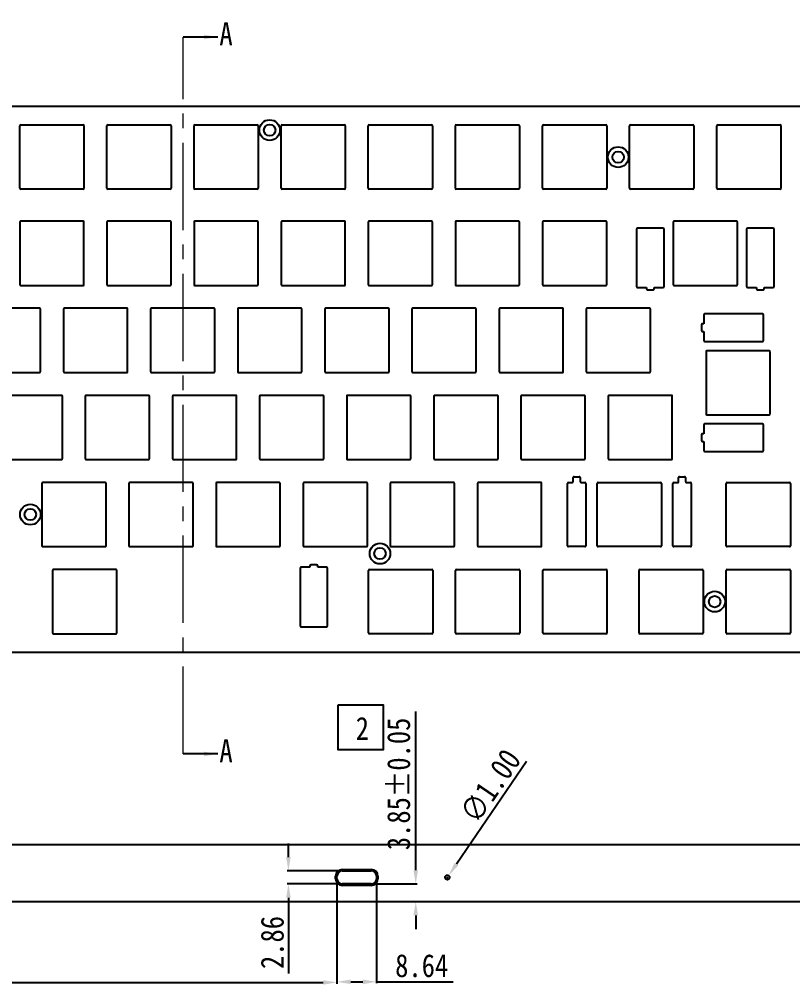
# Model space of a CAD drawing. Header units: millimetres. Extents: x 217 to 1040, y -1841 to -1207.
# Drawn here: x 533.3 to 701.9, y -1554.7 to -1344.1 of the extents above; entities that cross this region are included whole.
import ezdxf

# ---------------------------------------------------------------- set-up
doc = ezdxf.new("R2010")
doc.units = ezdxf.units.MM
doc.header["$PDMODE"] = 3
doc.header["$PDSIZE"] = 8
doc.linetypes.add('CENTER2', pattern=[28.575, 19.05, -3.175, 3.175, -3.175])
doc.layers.get('0').update_dxf_attribs({"linetype": 'CONTINUOUS'})
doc.layers.get('Defpoints').update_dxf_attribs({"linetype": 'CONTINUOUS'})
doc.layers.add('中心线', color=1, linetype='CENTER2', lineweight=20)
doc.layers.add('标注尺寸', color=2, linetype='CONTINUOUS')
doc.styles.get("Standard").update_dxf_attribs({"font": '', "width": 0.85, "height": 5})
doc.styles.get('Standard').set_extended_font_data('SimSun')
doc.dimstyles.get("Standard").update_dxf_attribs({"dimtxt": 5, "dimasz": 3, "dimexe": 0.3, "dimexo": 0.3, "dimgap": 1, "dimtad": 1, "dimzin": 1, "dimdsep": 46, "dimtxsty": 'Standard', "dimcen": 0.09, "dimclrd": 3, "dimclre": 3, "dimclrt": 3, "dimadec": 0, "dimazin": 2, "dimtp": 0.01, "dimtm": 0.01, "dimtfac": 1, "dimtofl": 0, "dimtmove": 0, "dimatfit": 3, "dimfxl": 0, "dimtolj": 1, "dimarcsym": 0})

# ---------------------------------------------------------------- blocks, each defined once
blk = doc.blocks.new('*D47')
at = {"layer": 'Defpoints', "color": 0}
for p in [(626.89, -1530.93), (626.33, -1531.75)]:
    blk.add_point(p, dxfattribs=at)
at = {"layer": '标注尺寸', "color": 3, "lineweight": -2}
for p, q in [((643.88, -1506.06), (628.58, -1528.45)), ((626.52, -1531.34), (626.7, -1531.34)), ((626.61, -1531.43), (626.61, -1531.25))]:
    blk.add_line(p, q, dxfattribs=at)
at = {"layer": '标注尺寸', "color": 3}
blk.add_solid([(628.17, -1528.17), (629, -1528.73), (626.89, -1530.93)], dxfattribs=at)
at = {"layer": '标注尺寸', "color": 3, "insert": (636, -1511.39), "char_height": 5, "attachment_point": 5, "rotation": 55.6637}
blk.add_mtext('\\A1;∅1.00', dxfattribs=at)
blk = doc.blocks.new('*D52')
at = {"layer": 'Defpoints', "color": 0}
for p in [(802.46, -1337.09), (415.25, -1367.57), (802.46, -1367.57)]:
    blk.add_point(p, dxfattribs=at)
at = {"layer": '标注尺寸', "color": 3, "lineweight": -2}
for p, q in [((415.25, -1367.27), (415.25, -1336.79)), ((418.25, -1337.09), (799.46, -1337.09)), ((802.46, -1367.27), (802.46, -1336.79))]:
    blk.add_line(p, q, dxfattribs=at)
at = {"layer": '标注尺寸', "color": 3}
for points in [[(418.25, -1336.59), (418.25, -1337.59), (415.25, -1337.09)], [(799.46, -1336.59), (799.46, -1337.59), (802.46, -1337.09)]]:
    blk.add_solid(points, dxfattribs=at)
at = {"layer": '标注尺寸', "color": 3, "insert": (609.46, -1332.08), "char_height": 5, "attachment_point": 5}
blk.add_mtext('\\A1;387.21{\\H0.7x;\\S+0.05^ -0.1;}', dxfattribs=at)
blk = doc.blocks.new('*D76')
at = {"layer": 'Defpoints', "color": 0}
for p in [(602.53, -1531.34), (611.17, -1531.34), (611.17, -1554.12)]:
    blk.add_point(p, dxfattribs=at)
at = {"layer": '标注尺寸', "color": 3, "lineweight": -2}
for p, q in [((602.53, -1531.64), (602.53, -1554.42)), ((611.17, -1531.64), (611.17, -1554.42)), ((605.53, -1554.12), (608.17, -1554.12)), ((611.17, -1554.12), (627.85, -1554.12))]:
    blk.add_line(p, q, dxfattribs=at)
at = {"layer": '标注尺寸', "color": 3}
for points in [[(605.53, -1553.62), (605.53, -1554.62), (602.53, -1554.12)], [(608.17, -1553.62), (608.17, -1554.62), (611.17, -1554.12)]]:
    blk.add_solid(points, dxfattribs=at)
at = {"layer": '标注尺寸', "color": 3, "insert": (621.01, -1550.62), "char_height": 5, "attachment_point": 5}
blk.add_mtext('\\A1;8.64', dxfattribs=at)
blk = doc.blocks.new('*D77')
at = {"layer": 'Defpoints', "color": 0}
for p in [(610.02, -1532.77), (606.85, -1536.62), (619.71, -1536.62)]:
    blk.add_point(p, dxfattribs=at)
at = {"layer": '标注尺寸', "color": 3, "lineweight": -2}
for p, q in [((619.71, -1529.77), (619.71, -1495.12)), ((610.32, -1532.77), (620.01, -1532.77)), ((607.15, -1536.62), (620.01, -1536.62)), ((619.71, -1539.62), (619.71, -1542.62))]:
    blk.add_line(p, q, dxfattribs=at)
at = {"layer": '标注尺寸', "color": 3}
for points in [[(619.21, -1529.77), (620.21, -1529.77), (619.71, -1532.77)], [(619.21, -1539.62), (620.21, -1539.62), (619.71, -1536.62)]]:
    blk.add_solid(points, dxfattribs=at)
at = {"layer": '标注尺寸', "color": 3, "insert": (616.01, -1510.94), "char_height": 5, "attachment_point": 5, "rotation": 90}
blk.add_mtext('\\A1;3.85%%P0.05', dxfattribs=at)
blk = doc.blocks.new('*D78')
at = {"layer": 'Defpoints', "color": 0}
for p in [(603.68, -1529.91), (591.95, -1532.77), (603.68, -1532.77)]:
    blk.add_point(p, dxfattribs=at)
at = {"layer": '标注尺寸', "color": 3, "lineweight": -2}
for p, q in [((591.95, -1526.91), (591.95, -1523.91)), ((603.38, -1529.91), (591.65, -1529.91)), ((603.38, -1532.77), (591.65, -1532.77)), ((591.95, -1535.77), (591.95, -1552.31))]:
    blk.add_line(p, q, dxfattribs=at)
at = {"layer": '标注尺寸', "color": 3}
for points in [[(591.45, -1526.91), (592.45, -1526.91), (591.95, -1529.91)], [(591.45, -1535.77), (592.45, -1535.77), (591.95, -1532.77)]]:
    blk.add_solid(points, dxfattribs=at)
at = {"layer": '标注尺寸', "color": 3, "insert": (588.45, -1545.54), "char_height": 5, "attachment_point": 5, "rotation": 90}
blk.add_mtext('\\A1;2.86', dxfattribs=at)
blk = doc.blocks.new('*D79')
at = {"layer": 'Defpoints', "color": 0}
for p in [(438.11, -1531.12), (602.53, -1531.62), (602.53, -1554.25)]:
    blk.add_point(p, dxfattribs=at)
at = {"layer": '标注尺寸', "color": 3, "lineweight": -2}
for p, q in [((438.11, -1531.42), (438.11, -1554.55)), ((602.53, -1531.92), (602.53, -1554.55)), ((441.11, -1554.25), (599.53, -1554.25))]:
    blk.add_line(p, q, dxfattribs=at)
at = {"layer": '标注尺寸', "color": 3}
for points in [[(441.11, -1553.75), (441.11, -1554.75), (438.11, -1554.25)], [(599.53, -1553.75), (599.53, -1554.75), (602.53, -1554.25)]]:
    blk.add_solid(points, dxfattribs=at)
at = {"layer": '标注尺寸', "color": 3, "insert": (520.32, -1550.75), "char_height": 5, "attachment_point": 5}
blk.add_mtext('\\A1;164.42', dxfattribs=at)

msp = doc.modelspace()

# ---------------------------------------------------------------- linework, layer by layer
at = {"color": 7, "linetype": 'Continuous'}
for p, q in [((419.753, -1363.073), (797.964, -1363.073)), ((533.358, -1380.973), (533.358, -1367.373)), ((533.558, -1367.173), (547.158, -1367.173)), ((547.358, -1367.373), (547.358, -1380.973)), ((552.358, -1380.973), (552.358, -1367.373)), ((552.558, -1367.173), (566.158, -1367.173)), ((566.358, -1367.373), (566.358, -1380.973)), ((571.358, -1380.973), (571.358, -1367.373)), ((571.558, -1367.173), (585.158, -1367.173)), ((585.358, -1367.373), (585.358, -1380.973)), ((590.358, -1380.973), (590.358, -1367.373)), ((590.558, -1367.173), (604.158, -1367.173)), ((604.358, -1367.373), (604.358, -1380.973)), ((609.358, -1380.973), (609.358, -1367.373)), ((609.558, -1367.173), (623.158, -1367.173)), ((623.358, -1367.373), (623.358, -1380.973)), ((628.358, -1380.973), (628.358, -1367.373)), ((628.558, -1367.173), (642.158, -1367.173)), ((642.358, -1367.373), (642.358, -1380.973)), ((647.358, -1380.973), (647.358, -1367.373)), ((647.558, -1367.173), (661.158, -1367.173)), ((661.358, -1367.373), (661.358, -1380.973)), ((666.358, -1380.973), (666.358, -1367.373)), ((666.558, -1367.173), (680.158, -1367.173)), ((680.358, -1367.373), (680.358, -1380.973)), ((685.358, -1380.973), (685.358, -1367.373)), ((685.558, -1367.173), (699.158, -1367.173)), ((699.358, -1367.373), (699.358, -1380.973)), ((547.158, -1381.173), (533.558, -1381.173)), ((566.158, -1381.173), (552.558, -1381.173)), ((585.158, -1381.173), (571.558, -1381.173)), ((604.158, -1381.173), (590.558, -1381.173)), ((623.158, -1381.173), (609.558, -1381.173)), ((642.158, -1381.173), (628.558, -1381.173)), ((661.158, -1381.173), (647.558, -1381.173)), ((680.158, -1381.173), (666.558, -1381.173)), ((699.158, -1381.173), (685.558, -1381.173)), ((533.358, -1388.373), (533.358, -1401.973)), ((547.158, -1388.173), (533.558, -1388.173)), ((547.358, -1401.973), (547.358, -1388.373)), ((552.358, -1388.373), (552.358, -1401.973)), ((566.158, -1388.173), (552.558, -1388.173)), ((566.358, -1401.973), (566.358, -1388.373)), ((571.358, -1388.373), (571.358, -1401.973)), ((585.158, -1388.173), (571.558, -1388.173)), ((585.358, -1401.973), (585.358, -1388.373)), ((590.358, -1388.373), (590.358, -1401.973)), ((604.158, -1388.173), (590.558, -1388.173)), ((604.358, -1401.973), (604.358, -1388.373)), ((609.358, -1388.373), (609.358, -1401.973)), ((623.158, -1388.173), (609.558, -1388.173)), ((623.358, -1401.973), (623.358, -1388.373)), ((628.358, -1388.373), (628.358, -1401.973)), ((642.158, -1388.173), (628.558, -1388.173)), ((642.358, -1401.973), (642.358, -1388.373)), ((647.358, -1388.373), (647.358, -1401.973)), ((661.158, -1388.173), (647.558, -1388.173)), ((661.358, -1401.973), (661.358, -1388.373)), ((667.858, -1389.923), (667.858, -1402.423)), ((673.608, -1389.673), (668.108, -1389.673)), ((673.858, -1402.423), (673.858, -1389.923)), ((675.858, -1388.373), (675.858, -1401.973)), ((689.658, -1388.173), (676.058, -1388.173)), ((689.858, -1401.973), (689.858, -1388.373)), ((691.858, -1389.923), (691.858, -1402.423)), ((697.608, -1389.673), (692.108, -1389.673)), ((697.858, -1402.423), (697.858, -1389.923)), ((533.558, -1402.173), (547.158, -1402.173)), ((552.558, -1402.173), (566.158, -1402.173)), ((571.558, -1402.173), (585.158, -1402.173)), ((590.558, -1402.173), (604.158, -1402.173)), ((609.558, -1402.173), (623.158, -1402.173)), ((628.558, -1402.173), (642.158, -1402.173)), ((647.558, -1402.173), (661.158, -1402.173)), ((676.058, -1402.173), (689.658, -1402.173)), ((668.108, -1402.673), (670.008, -1402.673)), ((670.008, -1402.673), (670.008, -1402.923)), ((670.258, -1403.173), (671.458, -1403.173)), ((671.708, -1402.673), (673.608, -1402.673)), ((671.708, -1402.923), (671.708, -1402.673)), ((692.108, -1402.673), (694.008, -1402.673)), ((694.008, -1402.673), (694.008, -1402.923)), ((694.258, -1403.173), (695.458, -1403.173)), ((695.708, -1402.673), (697.608, -1402.673)), ((695.708, -1402.923), (695.708, -1402.673)), ((537.688, -1407.173), (524.088, -1407.173)), ((537.888, -1420.973), (537.888, -1407.373)), ((542.888, -1407.373), (542.888, -1420.973)), ((556.688, -1407.173), (543.088, -1407.173)), ((556.888, -1420.973), (556.888, -1407.373)), ((561.888, -1407.373), (561.888, -1420.973)), ((575.688, -1407.173), (562.088, -1407.173)), ((575.888, -1420.973), (575.888, -1407.373)), ((580.888, -1407.373), (580.888, -1420.973)), ((594.688, -1407.173), (581.088, -1407.173)), ((594.888, -1420.973), (594.888, -1407.373)), ((599.888, -1407.373), (599.888, -1420.973)), ((613.688, -1407.173), (600.088, -1407.173)), ((613.888, -1420.973), (613.888, -1407.373)), ((618.888, -1407.373), (618.888, -1420.973)), ((632.688, -1407.173), (619.088, -1407.173)), ((632.888, -1420.973), (632.888, -1407.373)), ((637.888, -1407.373), (637.888, -1420.973)), ((651.688, -1407.173), (638.088, -1407.173)), ((651.888, -1420.973), (651.888, -1407.373)), ((656.888, -1407.373), (656.888, -1420.973)), ((670.688, -1407.173), (657.088, -1407.173)), ((670.888, -1420.973), (670.888, -1407.373)), ((682.521, -1408.593), (682.521, -1410.543)), ((695.321, -1408.393), (682.721, -1408.393)), ((695.521, -1414.193), (695.521, -1408.593)), ((682.021, -1410.743), (682.021, -1412.043)), ((682.521, -1410.543), (682.221, -1410.543)), ((682.221, -1412.243), (682.521, -1412.243)), ((682.521, -1412.243), (682.521, -1414.193)), ((682.721, -1414.393), (695.321, -1414.393)), ((683.018, -1416.643), (683.018, -1430.243)), ((696.818, -1416.443), (683.218, -1416.443)), ((697.018, -1430.243), (697.018, -1416.643)), ((524.088, -1421.173), (537.688, -1421.173)), ((543.088, -1421.173), (556.688, -1421.173)), ((562.088, -1421.173), (575.688, -1421.173)), ((581.088, -1421.173), (594.688, -1421.173)), ((600.088, -1421.173), (613.688, -1421.173)), ((619.088, -1421.173), (632.688, -1421.173)), ((638.088, -1421.173), (651.688, -1421.173)), ((657.088, -1421.173), (670.688, -1421.173)), ((542.458, -1426.173), (528.858, -1426.173)), ((542.658, -1439.973), (542.658, -1426.373)), ((547.658, -1426.373), (547.658, -1439.973)), ((561.458, -1426.173), (547.858, -1426.173)), ((561.658, -1439.973), (561.658, -1426.373)), ((566.658, -1426.373), (566.658, -1439.973)), ((580.458, -1426.173), (566.858, -1426.173)), ((580.658, -1439.973), (580.658, -1426.373)), ((585.658, -1426.373), (585.658, -1439.973)), ((599.458, -1426.173), (585.858, -1426.173)), ((599.658, -1439.973), (599.658, -1426.373)), ((604.658, -1426.373), (604.658, -1439.973)), ((618.458, -1426.173), (604.858, -1426.173)), ((618.658, -1439.973), (618.658, -1426.373)), ((623.658, -1426.373), (623.658, -1439.973)), ((637.458, -1426.173), (623.858, -1426.173)), ((637.658, -1439.973), (637.658, -1426.373)), ((642.658, -1426.373), (642.658, -1439.973)), ((656.458, -1426.173), (642.858, -1426.173)), ((656.658, -1439.973), (656.658, -1426.373)), ((661.658, -1426.373), (661.658, -1439.973)), ((675.458, -1426.173), (661.858, -1426.173)), ((675.658, -1439.973), (675.658, -1426.373)), ((683.218, -1430.443), (696.818, -1430.443)), ((682.521, -1432.593), (682.521, -1434.543)), ((695.321, -1432.393), (682.721, -1432.393)), ((695.521, -1438.193), (695.521, -1432.593)), ((682.021, -1434.743), (682.021, -1436.043)), ((682.521, -1434.543), (682.221, -1434.543)), ((682.221, -1436.243), (682.521, -1436.243)), ((682.521, -1436.243), (682.521, -1438.193)), ((682.721, -1438.393), (695.321, -1438.393)), ((528.858, -1440.173), (542.458, -1440.173)), ((547.858, -1440.173), (561.458, -1440.173)), ((566.858, -1440.173), (580.458, -1440.173)), ((585.858, -1440.173), (599.458, -1440.173)), ((604.858, -1440.173), (618.458, -1440.173)), ((623.858, -1440.173), (637.458, -1440.173)), ((642.858, -1440.173), (656.458, -1440.173)), ((661.858, -1440.173), (675.458, -1440.173)), ((538.168, -1445.373), (538.168, -1458.973)), ((551.968, -1445.173), (538.368, -1445.173)), ((552.168, -1458.973), (552.168, -1445.373)), ((557.168, -1445.373), (557.168, -1458.973)), ((570.968, -1445.173), (557.368, -1445.173)), ((571.168, -1458.973), (571.168, -1445.373)), ((576.168, -1445.373), (576.168, -1458.973)), ((589.968, -1445.173), (576.368, -1445.173)), ((590.168, -1458.973), (590.168, -1445.373)), ((595.168, -1445.373), (595.168, -1458.973)), ((608.968, -1445.173), (595.368, -1445.173)), ((609.168, -1458.973), (609.168, -1445.373)), ((614.168, -1445.373), (614.168, -1458.973)), ((627.968, -1445.173), (614.368, -1445.173)), ((628.168, -1458.973), (628.168, -1445.373)), ((633.168, -1445.373), (633.168, -1458.973)), ((646.968, -1445.173), (633.368, -1445.173)), ((647.168, -1458.973), (647.168, -1445.373)), ((687.408, -1458.973), (687.408, -1445.373)), ((687.608, -1445.173), (701.208, -1445.173)), ((701.408, -1445.373), (701.408, -1458.973)), ((538.368, -1459.173), (551.968, -1459.173)), ((557.368, -1459.173), (570.968, -1459.173)), ((576.368, -1459.173), (589.968, -1459.173)), ((595.368, -1459.173), (608.968, -1459.173)), ((614.368, -1459.173), (627.968, -1459.173)), ((633.368, -1459.173), (646.968, -1459.173)), ((701.208, -1459.173), (687.608, -1459.173)), ((596.633, -1463.673), (594.733, -1463.673)), ((596.633, -1463.423), (596.633, -1463.673)), ((598.083, -1463.173), (596.883, -1463.173)), ((598.333, -1463.673), (598.333, -1463.423)), ((600.233, -1463.673), (598.333, -1463.673)), ((540.508, -1464.373), (540.508, -1477.973)), ((554.308, -1464.173), (540.708, -1464.173)), ((554.508, -1477.973), (554.508, -1464.373)), ((594.483, -1463.923), (594.483, -1476.423)), ((600.483, -1476.423), (600.483, -1463.923)), ((609.408, -1477.973), (609.408, -1464.373)), ((609.608, -1464.173), (623.208, -1464.173)), ((623.408, -1464.373), (623.408, -1477.973)), ((628.408, -1477.973), (628.408, -1464.373)), ((628.608, -1464.173), (642.208, -1464.173)), ((642.408, -1464.373), (642.408, -1477.973)), ((647.408, -1477.973), (647.408, -1464.373)), ((647.608, -1464.173), (661.208, -1464.173)), ((661.408, -1464.373), (661.408, -1477.973)), ((668.408, -1477.973), (668.408, -1464.373)), ((668.608, -1464.173), (682.208, -1464.173)), ((682.408, -1464.373), (682.408, -1477.973)), ((687.408, -1477.973), (687.408, -1464.373)), ((687.608, -1464.173), (701.208, -1464.173)), ((701.408, -1464.373), (701.408, -1477.973)), ((540.708, -1478.173), (554.308, -1478.173)), ((594.733, -1476.673), (600.233, -1476.673)), ((623.208, -1478.173), (609.608, -1478.173)), ((642.208, -1478.173), (628.608, -1478.173)), ((661.208, -1478.173), (647.608, -1478.173)), ((682.208, -1478.173), (668.608, -1478.173)), ((701.208, -1478.173), (687.608, -1478.173)), ((797.964, -1482.273), (419.753, -1482.273)), ((797.965, -1524.214), (419.752, -1524.214)), ((602.233, -1531.621), (602.233, -1531.061)), ((602.533, -1531.621), (602.533, -1531.061)), ((603.683, -1529.611), (610.023, -1529.611)), ((603.683, -1529.911), (610.023, -1529.911)), ((611.173, -1531.061), (611.173, -1531.621)), ((611.473, -1531.061), (611.473, -1531.621)), ((610.023, -1532.771), (603.683, -1532.771)), ((610.023, -1533.071), (603.683, -1533.071)), ((416.053, -1536.621), (801.664, -1536.621))]:
    msp.add_line(p, q, dxfattribs=at)
at = {"linetype": 'Continuous'}
for p, q in [((654.048, -1444.973), (654.048, -1444.123)), ((654.248, -1443.923), (655.348, -1443.923)), ((655.548, -1444.123), (655.548, -1444.973)), ((677.048, -1444.973), (677.048, -1444.123)), ((677.248, -1443.923), (678.348, -1443.923)), ((678.548, -1444.123), (678.548, -1444.973)), ((652.798, -1458.973), (652.798, -1445.373)), ((652.998, -1445.173), (653.848, -1445.173)), ((655.748, -1445.173), (656.598, -1445.173)), ((656.798, -1445.373), (656.798, -1458.973)), ((659.298, -1458.973), (659.298, -1445.373)), ((659.498, -1445.173), (673.098, -1445.173)), ((673.298, -1445.373), (673.298, -1458.973)), ((675.798, -1458.973), (675.798, -1445.373)), ((675.998, -1445.173), (676.848, -1445.173)), ((678.748, -1445.173), (679.598, -1445.173)), ((679.798, -1445.373), (679.798, -1458.973)), ((656.598, -1459.173), (652.998, -1459.173)), ((673.098, -1459.173), (659.498, -1459.173)), ((679.598, -1459.173), (675.998, -1459.173))]:
    msp.add_line(p, q, dxfattribs=at)
at = {"color": 7, "linetype": 'Continuous'}
for centre, radius in [((587.858, -1368.31), 2.25), ((587.858, -1368.31), 1.25), ((663.858, -1374.21), 2.25), ((663.858, -1374.21), 1.25), ((535.668, -1452.173), 2.25), ((535.668, -1452.173), 1.25), ((611.917, -1460.693), 2.25), ((611.917, -1460.693), 1.25), ((684.908, -1471.173), 2.25), ((684.908, -1471.173), 1.25), ((626.608, -1531.341), 0.5)]:
    msp.add_circle(centre, radius, dxfattribs=at)
for centre, radius, start, end in [((533.558, -1367.373), 0.2, 90, 180), ((547.158, -1367.373), 0.2, 0, 90), ((552.558, -1367.373), 0.2, 90, 180), ((566.158, -1367.373), 0.2, 0, 90), ((571.558, -1367.373), 0.2, 90, 180), ((585.158, -1367.373), 0.2, 0, 90), ((590.558, -1367.373), 0.2, 90, 180), ((604.158, -1367.373), 0.2, 0, 90), ((609.558, -1367.373), 0.2, 90, 180), ((623.158, -1367.373), 0.2, 0, 90), ((628.558, -1367.373), 0.2, 90, 180), ((642.158, -1367.373), 0.2, 0, 90), ((647.558, -1367.373), 0.2, 90, 180), ((661.158, -1367.373), 0.2, 0, 90), ((666.558, -1367.373), 0.2, 90, 180), ((680.158, -1367.373), 0.2, 0, 90), ((685.558, -1367.373), 0.2, 90, 180), ((699.158, -1367.373), 0.2, 0, 90), ((533.558, -1380.973), 0.2, 180, 270), ((547.158, -1380.973), 0.2, 270, 0), ((552.558, -1380.973), 0.2, 180, 270), ((566.158, -1380.973), 0.2, 270, 0), ((571.558, -1380.973), 0.2, 180, 270), ((585.158, -1380.973), 0.2, 270, 0), ((590.558, -1380.973), 0.2, 180, 270), ((604.158, -1380.973), 0.2, 270, 0), ((609.558, -1380.973), 0.2, 180, 270), ((623.158, -1380.973), 0.2, 270, 0), ((628.558, -1380.973), 0.2, 180, 270), ((642.158, -1380.973), 0.2, 270, 0), ((647.558, -1380.973), 0.2, 180, 270), ((661.158, -1380.973), 0.2, 270, 0), ((666.558, -1380.973), 0.2, 180, 270), ((680.158, -1380.973), 0.2, 270, 0), ((685.558, -1380.973), 0.2, 180, 270), ((699.158, -1380.973), 0.2, 270, 0), ((533.558, -1388.373), 0.2, 90, 180), ((547.158, -1388.373), 0.2, 0, 90), ((552.558, -1388.373), 0.2, 90, 180), ((566.158, -1388.373), 0.2, 0, 90), ((571.558, -1388.373), 0.2, 90, 180), ((585.158, -1388.373), 0.2, 0, 90), ((590.558, -1388.373), 0.2, 90, 180), ((604.158, -1388.373), 0.2, 0, 90), ((609.558, -1388.373), 0.2, 90, 180), ((623.158, -1388.373), 0.2, 0, 90), ((628.558, -1388.373), 0.2, 90, 180), ((642.158, -1388.373), 0.2, 0, 90), ((647.558, -1388.373), 0.2, 90, 180), ((661.158, -1388.373), 0.2, 0, 90), ((668.108, -1389.923), 0.25, 90, 180), ((673.608, -1389.923), 0.25, 0, 90), ((676.058, -1388.373), 0.2, 90, 180), ((689.658, -1388.373), 0.2, 0, 90), ((692.108, -1389.923), 0.25, 90, 180), ((697.608, -1389.923), 0.25, 0, 90), ((533.558, -1401.973), 0.2, 180, 270), ((547.158, -1401.973), 0.2, 270, 0), ((552.558, -1401.973), 0.2, 180, 270), ((566.158, -1401.973), 0.2, 270, 0), ((571.558, -1401.973), 0.2, 180, 270), ((585.158, -1401.973), 0.2, 270, 0), ((590.558, -1401.973), 0.2, 180, 270), ((604.158, -1401.973), 0.2, 270, 0), ((609.558, -1401.973), 0.2, 180, 270), ((623.158, -1401.973), 0.2, 270, 0), ((628.558, -1401.973), 0.2, 180, 270), ((642.158, -1401.973), 0.2, 270, 0), ((647.558, -1401.973), 0.2, 180, 270), ((661.158, -1401.973), 0.2, 270, 0), ((668.108, -1402.423), 0.25, 180, 270), ((673.608, -1402.423), 0.25, 270, 0), ((676.058, -1401.973), 0.2, 180, 270), ((689.658, -1401.973), 0.2, 270, 0), ((692.108, -1402.423), 0.25, 180, 270), ((697.608, -1402.423), 0.25, 270, 0), ((670.258, -1402.923), 0.25, 180, 270), ((671.458, -1402.923), 0.25, 270, 0), ((694.258, -1402.923), 0.25, 180, 270), ((695.458, -1402.923), 0.25, 270, 0), ((537.688, -1407.373), 0.2, 0, 90), ((543.088, -1407.373), 0.2, 90, 180), ((556.688, -1407.373), 0.2, 0, 90), ((562.088, -1407.373), 0.2, 90, 180), ((575.688, -1407.373), 0.2, 0, 90), ((581.088, -1407.373), 0.2, 90, 180), ((594.688, -1407.373), 0.2, 0, 90), ((600.088, -1407.373), 0.2, 90, 180), ((613.688, -1407.373), 0.2, 0, 90), ((619.088, -1407.373), 0.2, 90, 180), ((632.688, -1407.373), 0.2, 0, 90), ((638.088, -1407.373), 0.2, 90, 180), ((651.688, -1407.373), 0.2, 0, 90), ((657.088, -1407.373), 0.2, 90, 180), ((670.688, -1407.373), 0.2, 0, 90), ((682.721, -1408.593), 0.2, 90, 180), ((695.321, -1408.593), 0.2, 0, 90), ((682.221, -1410.743), 0.2, 90, 180), ((682.221, -1412.043), 0.2, 180, 270), ((682.721, -1414.193), 0.2, 180, 270), ((695.321, -1414.193), 0.2, 270, 0), ((683.218, -1416.643), 0.2, 90, 180), ((696.818, -1416.643), 0.2, 0, 90), ((537.688, -1420.973), 0.2, 270, 0), ((543.088, -1420.973), 0.2, 180, 270), ((556.688, -1420.973), 0.2, 270, 0), ((562.088, -1420.973), 0.2, 180, 270), ((575.688, -1420.973), 0.2, 270, 0), ((581.088, -1420.973), 0.2, 180, 270), ((594.688, -1420.973), 0.2, 270, 0), ((600.088, -1420.973), 0.2, 180, 270), ((613.688, -1420.973), 0.2, 270, 0), ((619.088, -1420.973), 0.2, 180, 270), ((632.688, -1420.973), 0.2, 270, 0), ((638.088, -1420.973), 0.2, 180, 270), ((651.688, -1420.973), 0.2, 270, 0), ((657.088, -1420.973), 0.2, 180, 270), ((670.688, -1420.973), 0.2, 270, 0), ((542.458, -1426.373), 0.2, 0, 90), ((547.858, -1426.373), 0.2, 90, 180), ((561.458, -1426.373), 0.2, 0, 90), ((566.858, -1426.373), 0.2, 90, 180), ((580.458, -1426.373), 0.2, 0, 90), ((585.858, -1426.373), 0.2, 90, 180), ((599.458, -1426.373), 0.2, 0, 90), ((604.858, -1426.373), 0.2, 90, 180), ((618.458, -1426.373), 0.2, 0, 90), ((623.858, -1426.373), 0.2, 90, 180), ((637.458, -1426.373), 0.2, 0, 90), ((642.858, -1426.373), 0.2, 90, 180), ((656.458, -1426.373), 0.2, 0, 90), ((661.858, -1426.373), 0.2, 90, 180), ((675.458, -1426.373), 0.2, 0, 90), ((683.218, -1430.243), 0.2, 180, 270), ((696.818, -1430.243), 0.2, 270, 0), ((682.721, -1432.593), 0.2, 90, 180), ((695.321, -1432.593), 0.2, 0, 90), ((682.221, -1434.743), 0.2, 90, 180), ((682.221, -1436.043), 0.2, 180, 270), ((682.721, -1438.193), 0.2, 180, 270), ((695.321, -1438.193), 0.2, 270, 0), ((542.458, -1439.973), 0.2, 270, 0), ((547.858, -1439.973), 0.2, 180, 270), ((561.458, -1439.973), 0.2, 270, 0), ((566.858, -1439.973), 0.2, 180, 270), ((580.458, -1439.973), 0.2, 270, 0), ((585.858, -1439.973), 0.2, 180, 270), ((599.458, -1439.973), 0.2, 270, 0), ((604.858, -1439.973), 0.2, 180, 270), ((618.458, -1439.973), 0.2, 270, 0), ((623.858, -1439.973), 0.2, 180, 270), ((637.458, -1439.973), 0.2, 270, 0), ((642.858, -1439.973), 0.2, 180, 270), ((656.458, -1439.973), 0.2, 270, 0), ((661.858, -1439.973), 0.2, 180, 270), ((675.458, -1439.973), 0.2, 270, 0), ((538.368, -1445.373), 0.2, 90, 180), ((551.968, -1445.373), 0.2, 0, 90), ((557.368, -1445.373), 0.2, 90, 180), ((570.968, -1445.373), 0.2, 0, 90), ((576.368, -1445.373), 0.2, 90, 180), ((589.968, -1445.373), 0.2, 0, 90), ((595.368, -1445.373), 0.2, 90, 180), ((608.968, -1445.373), 0.2, 0, 90), ((614.368, -1445.373), 0.2, 90, 180), ((627.968, -1445.373), 0.2, 0, 90), ((633.368, -1445.373), 0.2, 90, 180), ((646.968, -1445.373), 0.2, 0, 90), ((687.608, -1445.373), 0.2, 90, 180), ((701.208, -1445.373), 0.2, 0, 90), ((538.368, -1458.973), 0.2, 180, 270), ((551.968, -1458.973), 0.2, 270, 0), ((557.368, -1458.973), 0.2, 180, 270), ((570.968, -1458.973), 0.2, 270, 0), ((576.368, -1458.973), 0.2, 180, 270), ((589.968, -1458.973), 0.2, 270, 0), ((595.368, -1458.973), 0.2, 180, 270), ((608.968, -1458.973), 0.2, 270, 0), ((614.368, -1458.973), 0.2, 180, 270), ((627.968, -1458.973), 0.2, 270, 0), ((633.368, -1458.973), 0.2, 180, 270), ((646.968, -1458.973), 0.2, 270, 0), ((687.608, -1458.973), 0.2, 180, 270), ((701.208, -1458.973), 0.2, 270, 0), ((594.733, -1463.923), 0.25, 90, 180), ((596.883, -1463.423), 0.25, 90, 180), ((598.083, -1463.423), 0.25, 0, 90), ((600.233, -1463.923), 0.25, 0, 90), ((540.708, -1464.373), 0.2, 90, 180), ((554.308, -1464.373), 0.2, 0, 90), ((609.608, -1464.373), 0.2, 90, 180), ((623.208, -1464.373), 0.2, 0, 90), ((628.608, -1464.373), 0.2, 90, 180), ((642.208, -1464.373), 0.2, 0, 90), ((647.608, -1464.373), 0.2, 90, 180), ((661.208, -1464.373), 0.2, 0, 90), ((668.608, -1464.373), 0.2, 90, 180), ((682.208, -1464.373), 0.2, 0, 90), ((687.608, -1464.373), 0.2, 90, 180), ((701.208, -1464.373), 0.2, 0, 90), ((540.708, -1477.973), 0.2, 180, 270), ((554.308, -1477.973), 0.2, 270, 0), ((594.733, -1476.423), 0.25, 180, 270), ((600.233, -1476.423), 0.25, 270, 0), ((609.608, -1477.973), 0.2, 180, 270), ((623.208, -1477.973), 0.2, 270, 0), ((628.608, -1477.973), 0.2, 180, 270), ((642.208, -1477.973), 0.2, 270, 0), ((647.608, -1477.973), 0.2, 180, 270), ((661.208, -1477.973), 0.2, 270, 0), ((668.608, -1477.973), 0.2, 180, 270), ((682.208, -1477.973), 0.2, 270, 0), ((687.608, -1477.973), 0.2, 180, 270), ((701.208, -1477.973), 0.2, 270, 0), ((603.683, -1531.061), 1.45, 90, 180), ((603.683, -1531.061), 1.15, 90, 180), ((610.023, -1531.061), 1.45, 0, 90), ((610.023, -1531.061), 1.15, 0, 90), ((603.683, -1531.621), 1.45, 180, 270), ((603.683, -1531.621), 1.15, 180, 270), ((610.023, -1531.621), 1.45, 270, 0), ((610.023, -1531.621), 1.15, 270, 0)]:
    msp.add_arc(centre, radius, start, end, dxfattribs=at)
at = {"linetype": 'Continuous'}
for centre, start, end in [((654.248, -1444.123), 90, 180), ((655.348, -1444.123), 0, 90), ((677.248, -1444.123), 90, 180), ((678.348, -1444.123), 0, 90), ((652.998, -1445.373), 90, 180), ((653.848, -1444.973), 270, 0), ((655.748, -1444.973), 180, 270), ((656.598, -1445.373), 0, 90), ((659.498, -1445.373), 90, 180), ((673.098, -1445.373), 0, 90), ((675.998, -1445.373), 90, 180), ((676.848, -1444.973), 270, 0), ((678.748, -1444.973), 180, 270), ((679.598, -1445.373), 0, 90), ((652.998, -1458.973), 180, 270), ((656.598, -1458.973), 270, 0), ((659.498, -1458.973), 180, 270), ((673.098, -1458.973), 270, 0), ((675.998, -1458.973), 180, 270), ((679.598, -1458.973), 270, 0)]:
    msp.add_arc(centre, 0.2, start, end, dxfattribs=at)
at = {"layer": '中心线', "linetype": 'CENTER2'}
msp.add_line((569.007, -1504.408), (569.007, -1347.996), dxfattribs=at)
at = {"layer": '标注尺寸', "color": 1}
msp.add_lwpolyline([(602.782, -1493.708), (612.582, -1493.708), (612.582, -1503.508), (602.782, -1503.508)], close=True, dxfattribs=at)

# ---------------------------------------------------------------- texts
at = {"layer": '中心线', "char_height": 5, "width": 16.58444, "attachment_point": 1}
for insert in [(576.897, -1344.789), (576.897, -1501.201)]:
    msp.add_mtext('A', dxfattribs=dict(at, insert=insert))
at = {"layer": '标注尺寸', "color": 1, "insert": (606.622, -1496.331), "char_height": 5, "width": 5.95188, "attachment_point": 1}
msp.add_mtext('2', dxfattribs=at)

# ---------------------------------------------------------------- dimensions: what is measured, and where the dimension line sits
at = {"layer": '标注尺寸', "color": 1}
dim = msp.add_linear_dim(base=(802.464, -1337.089), p1=(415.253, -1367.573), p2=(802.464, -1367.573), text='<>{\\H0.7x;\\S+0.05^ -0.1;}', dimstyle='Standard', dxfattribs=at)
dim.commit()
dim.dimension.update_dxf_attribs({"geometry": '*D52', "text_midpoint": (609.463, -1337.089), "dimtype": 160})
dim = msp.add_linear_dim(base=(619.709, -1536.621), p1=(610.023, -1532.771), p2=(606.853, -1536.621), angle=90, text='<>%%P0.05', dimstyle='Standard', dxfattribs=at)
dim.commit()
dim.dimension.update_dxf_attribs({"geometry": '*D77', "text_midpoint": (619.709, -1510.943), "dimtype": 160})
dim = msp.add_diameter_dim_2p(p1=(626.326, -1531.753), p2=(626.89, -1530.928), dimstyle='Standard', dxfattribs=at)
dim.commit()
dim.dimension.update_dxf_attribs({"geometry": '*D47', "text_midpoint": (638.886, -1513.366), "dimtype": 163})
dim = msp.add_linear_dim(base=(591.95, -1532.771), p1=(603.683, -1529.911), p2=(603.683, -1532.771), angle=90, dimstyle='Standard', dxfattribs=at)
dim.commit()
dim.dimension.update_dxf_attribs({"geometry": '*D78', "text_midpoint": (588.45, -1545.54)})
for base, p1, p2, picture, middle in [((602.533063, -1554.24518), (438.108064, -1531.120501), (602.533063, -1531.620501), '*D79', (520.320563, -1550.74518)), ((611.173, -1554.12), (602.533, -1531.341), (611.173, -1531.341), '*D76', (621.014, -1550.62))]:
    dim = msp.add_linear_dim(base=base, p1=p1, p2=p2, dimstyle='Standard', dxfattribs=at)
    dim.commit()
    dim.dimension.update_dxf_attribs({"geometry": picture, "text_midpoint": middle})

# ---------------------------------------------------------------- leaders
for points in [[(576.542, -1347.996), (569.007, -1347.996)], [(576.542, -1504.408), (569.007, -1504.408)]]:
    msp.add_leader(points, dimstyle='Standard', override={"dimgap": 1, "dimtad": 0}, dxfattribs=at)

doc.saveas('drawing.dxf')
